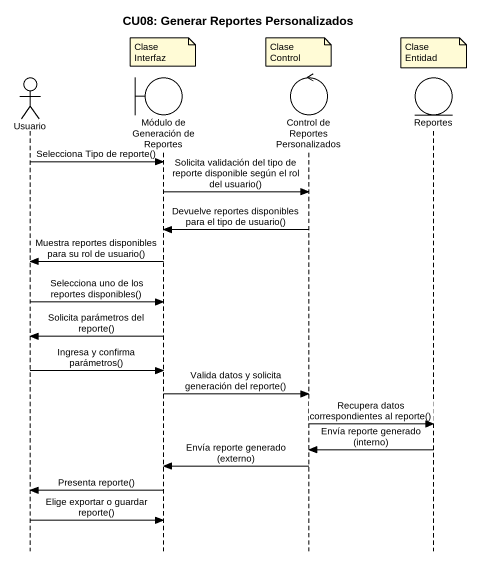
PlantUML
@startuml
title CU08: Generar Reportes Personalizados
hide footbox
actor Usuario
boundary "Módulo de Generación de Reportes" as Módulo_de_Generación_de
control "Control de Reportes Personalizados" as Control_de_Reportes
entity Reportes

note over Módulo_de_Generación_de : Clase Interfaz
note over Control_de_Reportes : Clase Control
note over Reportes : Clase Entidad
Usuario -> Módulo_de_Generación_de : Selecciona Tipo de reporte()
Módulo_de_Generación_de -> Control_de_Reportes : Solicita validación del tipo de reporte disponible según el rol del usuario()
Control_de_Reportes -> Módulo_de_Generación_de : Devuelve reportes disponibles para el tipo de usuario()
Módulo_de_Generación_de -> Usuario : Muestra reportes disponibles para su rol de usuario()
Usuario -> Módulo_de_Generación_de : Selecciona uno de los reportes disponibles()
Módulo_de_Generación_de -> Usuario : Solicita parámetros del reporte()
Usuario -> Módulo_de_Generación_de : Ingresa y confirma parámetros()
Módulo_de_Generación_de -> Control_de_Reportes : Valida datos y solicita generación del reporte()
Control_de_Reportes -> Reportes : Recupera datos correspondientes al reporte()
Reportes -> Control_de_Reportes : Envía reporte generado (interno)
Control_de_Reportes -> Módulo_de_Generación_de : Envía reporte generado (externo)
Módulo_de_Generación_de -> Usuario : Presenta reporte()
Usuario -> Módulo_de_Generación_de : Elige exportar o guardar reporte()
@enduml
